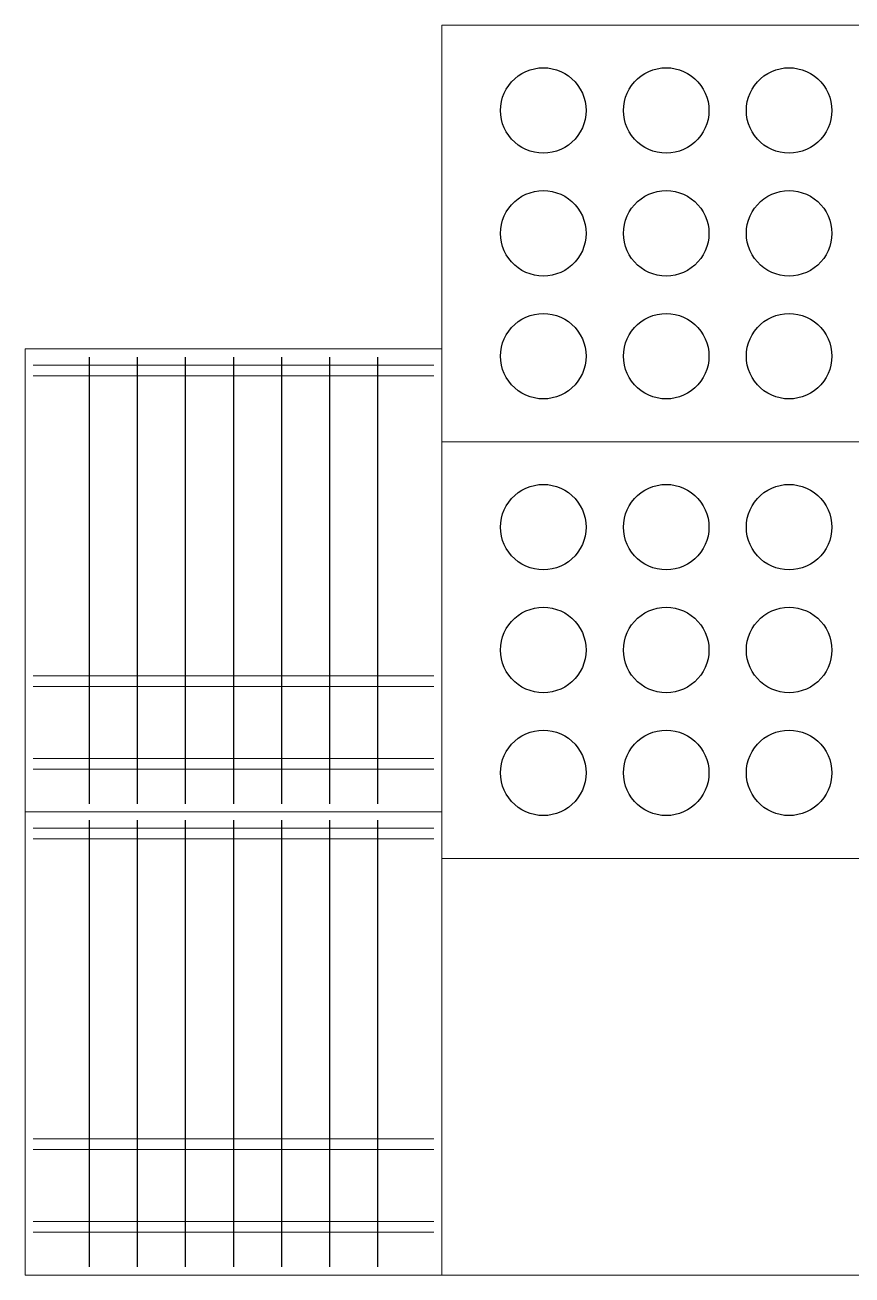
# Model space of a CAD drawing. Header units: millimetres. Extents: x -141 to 182, y -84 to 150.
# Drawn here: x -140.9 to 13.9, y -83.5 to 150.5 of the extents above; entities that cross this region are included whole.
import ezdxf

# ---------------------------------------------------------------- set-up
doc = ezdxf.new("R2010")
doc.units = ezdxf.units.MM
doc.layers.add('BOT_Full_CutOut_90', color=7, linetype='Continuous')
doc.layers.add('TOP_Full_CutOut_90', color=7, linetype='Continuous')
doc.layers.add('TOP_Full_CutOut_90_1', color=7, linetype='Continuous', lineweight=18)
doc.layers.add('TOP_Full_CutOut_90_3', color=7, linetype='Continuous', lineweight=18)

msp = doc.modelspace()

# ---------------------------------------------------------------- linework, layer by layer
at = {"layer": 'BOT_Full_CutOut_90'}
for points in [[(-128.865859, 88.307111), (-128.865859, 4.632813)], [(-119.865859, 88.307111), (-119.865859, 4.632813)], [(-110.865859, 88.307111), (-110.865859, 4.632813)], [(-101.865859, 88.307111), (-101.865859, 4.632813)], [(-92.865859, 88.307111), (-92.865859, 4.632813)], [(-83.865859, 88.307111), (-83.865859, 4.632813)], [(-74.865859, 88.307111), (-74.865859, 4.632813)], [(-128.865859, 1.632813), (-128.865859, -82.041485)], [(-119.865859, 1.632813), (-119.865859, -82.041485)], [(-110.865859, 1.632813), (-110.865859, -82.041485)], [(-101.865859, 1.632813), (-101.865859, -82.041485)], [(-92.865859, 1.632813), (-92.865859, -82.041485)], [(-83.865859, 1.632813), (-83.865859, -82.041485)], [(-74.865859, 1.632813), (-74.865859, -82.041485)]]:
    msp.add_lwpolyline(points, dxfattribs=at)
at = {"layer": 'TOP_Full_CutOut_90'}
for points in [[(-42.202565, 142.283696), (-41.393723, 142.066967), (-40.611966, 141.766879), (-39.865859, 141.386718), (-39.163577, 140.930651), (-38.512814, 140.403674), (-37.9207, 139.81156), (-37.393723, 139.160797), (-36.937656, 138.458515), (-36.557495, 137.712408), (-36.257407, 136.930651), (-36.040678, 136.121808), (-35.909684, 135.294743), (-35.865859, 134.458515), (-35.909684, 133.622287), (-36.040678, 132.795221), (-36.257407, 131.986379), (-36.557495, 131.204622), (-36.937656, 130.458515), (-37.393723, 129.756233), (-37.9207, 129.10547), (-38.512814, 128.513356), (-39.163577, 127.986379), (-39.865859, 127.530312), (-40.611966, 127.150151), (-41.393723, 126.850063), (-42.202565, 126.633334), (-43.029631, 126.50234), (-43.865859, 126.458515), (-44.702087, 126.50234), (-45.529152, 126.633334), (-46.337995, 126.850063), (-47.119752, 127.150151), (-47.865859, 127.530312), (-48.568141, 127.986379), (-49.218904, 128.513356), (-49.811018, 129.10547), (-50.337995, 129.756233), (-50.794062, 130.458515), (-51.174223, 131.204622), (-51.474311, 131.986379), (-51.69104, 132.795221), (-51.822034, 133.622287), (-51.865859, 134.458515), (-51.822034, 135.294743), (-51.69104, 136.121808), (-51.474311, 136.930651), (-51.174223, 137.712408), (-50.794062, 138.458515), (-50.337995, 139.160797), (-49.811018, 139.81156), (-49.218904, 140.403674), (-48.568141, 140.930651), (-47.865859, 141.386718), (-47.119752, 141.766879), (-46.337995, 142.066967), (-45.529152, 142.283696), (-44.702087, 142.41469), (-43.865859, 142.458515), (-43.029631, 142.41469), (-42.202565, 142.283696)], [(-19.202565, 142.283696), (-18.393723, 142.066967), (-17.611966, 141.766879), (-16.865859, 141.386718), (-16.163577, 140.930651), (-15.512814, 140.403674), (-14.9207, 139.81156), (-14.393723, 139.160797), (-13.937656, 138.458515), (-13.557495, 137.712408), (-13.257407, 136.930651), (-13.040678, 136.121808), (-12.909684, 135.294743), (-12.865859, 134.458515), (-12.909684, 133.622287), (-13.040678, 132.795221), (-13.257407, 131.986379), (-13.557495, 131.204622), (-13.937656, 130.458515), (-14.393723, 129.756233), (-14.9207, 129.10547), (-15.512814, 128.513356), (-16.163577, 127.986379), (-16.865859, 127.530312), (-17.611966, 127.150151), (-18.393723, 126.850063), (-19.202565, 126.633334), (-20.029631, 126.50234), (-20.865859, 126.458515), (-21.702087, 126.50234), (-22.529152, 126.633334), (-23.337995, 126.850063), (-24.119752, 127.150151), (-24.865859, 127.530312), (-25.568141, 127.986379), (-26.218904, 128.513356), (-26.811018, 129.10547), (-27.337995, 129.756233), (-27.794062, 130.458515), (-28.174223, 131.204622), (-28.474311, 131.986379), (-28.69104, 132.795221), (-28.822034, 133.622287), (-28.865859, 134.458515), (-28.822034, 135.294743), (-28.69104, 136.121808), (-28.474311, 136.930651), (-28.174223, 137.712408), (-27.794062, 138.458515), (-27.337995, 139.160797), (-26.811018, 139.81156), (-26.218904, 140.403674), (-25.568141, 140.930651), (-24.865859, 141.386718), (-24.119752, 141.766879), (-23.337995, 142.066967), (-22.529152, 142.283696), (-21.702087, 142.41469), (-20.865859, 142.458515), (-20.029631, 142.41469), (-19.202565, 142.283696)], [(3.797435, 142.283696), (4.606277, 142.066967), (5.388034, 141.766879), (6.134141, 141.386718), (6.836423, 140.930651), (7.487186, 140.403674), (8.0793, 139.81156), (8.606277, 139.160797), (9.062344, 138.458515), (9.442505, 137.712408), (9.742593, 136.930651), (9.959322, 136.121808), (10.090316, 135.294743), (10.134141, 134.458515), (10.090316, 133.622287), (9.959322, 132.795221), (9.742593, 131.986379), (9.442505, 131.204622), (9.062344, 130.458515), (8.606277, 129.756233), (8.0793, 129.10547), (7.487186, 128.513356), (6.836423, 127.986379), (6.134141, 127.530312), (5.388034, 127.150151), (4.606277, 126.850063), (3.797435, 126.633334), (2.970369, 126.50234), (2.134141, 126.458515), (1.297913, 126.50234), (0.470848, 126.633334), (-0.337995, 126.850063), (-1.119752, 127.150151), (-1.865859, 127.530312), (-2.568141, 127.986379), (-3.218904, 128.513356), (-3.811018, 129.10547), (-4.337995, 129.756233), (-4.794062, 130.458515), (-5.174223, 131.204622), (-5.474311, 131.986379), (-5.69104, 132.795221), (-5.822034, 133.622287), (-5.865859, 134.458515), (-5.822034, 135.294743), (-5.69104, 136.121808), (-5.474311, 136.930651), (-5.174223, 137.712408), (-4.794062, 138.458515), (-4.337995, 139.160797), (-3.811018, 139.81156), (-3.218904, 140.403674), (-2.568141, 140.930651), (-1.865859, 141.386718), (-1.119752, 141.766879), (-0.337995, 142.066967), (0.470848, 142.283696), (1.297913, 142.41469), (2.134141, 142.458515), (2.970369, 142.41469), (3.797435, 142.283696)], [(-42.202565, 119.283696), (-41.393723, 119.066967), (-40.611966, 118.766879), (-39.865859, 118.386718), (-39.163577, 117.930651), (-38.512814, 117.403674), (-37.9207, 116.81156), (-37.393723, 116.160797), (-36.937656, 115.458515), (-36.557495, 114.712408), (-36.257407, 113.930651), (-36.040678, 113.121808), (-35.909684, 112.294743), (-35.865859, 111.458515), (-35.909684, 110.622287), (-36.040678, 109.795221), (-36.257407, 108.986379), (-36.557495, 108.204622), (-36.937656, 107.458515), (-37.393723, 106.756233), (-37.9207, 106.10547), (-38.512814, 105.513356), (-39.163577, 104.986379), (-39.865859, 104.530312), (-40.611966, 104.150151), (-41.393723, 103.850063), (-42.202565, 103.633334), (-43.029631, 103.50234), (-43.865859, 103.458515), (-44.702087, 103.50234), (-45.529152, 103.633334), (-46.337995, 103.850063), (-47.119752, 104.150151), (-47.865859, 104.530312), (-48.568141, 104.986379), (-49.218904, 105.513356), (-49.811018, 106.10547), (-50.337995, 106.756233), (-50.794062, 107.458515), (-51.174223, 108.204622), (-51.474311, 108.986379), (-51.69104, 109.795221), (-51.822034, 110.622287), (-51.865859, 111.458515), (-51.822034, 112.294743), (-51.69104, 113.121808), (-51.474311, 113.930651), (-51.174223, 114.712408), (-50.794062, 115.458515), (-50.337995, 116.160797), (-49.811018, 116.81156), (-49.218904, 117.403674), (-48.568141, 117.930651), (-47.865859, 118.386718), (-47.119752, 118.766879), (-46.337995, 119.066967), (-45.529152, 119.283696), (-44.702087, 119.41469), (-43.865859, 119.458515), (-43.029631, 119.41469), (-42.202565, 119.283696)], [(-19.202565, 119.283696), (-18.393723, 119.066967), (-17.611966, 118.766879), (-16.865859, 118.386718), (-16.163577, 117.930651), (-15.512814, 117.403674), (-14.9207, 116.81156), (-14.393723, 116.160797), (-13.937656, 115.458515), (-13.557495, 114.712408), (-13.257407, 113.930651), (-13.040678, 113.121808), (-12.909684, 112.294743), (-12.865859, 111.458515), (-12.909684, 110.622287), (-13.040678, 109.795221), (-13.257407, 108.986379), (-13.557495, 108.204622), (-13.937656, 107.458515), (-14.393723, 106.756233), (-14.9207, 106.10547), (-15.512814, 105.513356), (-16.163577, 104.986379), (-16.865859, 104.530312), (-17.611966, 104.150151), (-18.393723, 103.850063), (-19.202565, 103.633334), (-20.029631, 103.50234), (-20.865859, 103.458515), (-21.702087, 103.50234), (-22.529152, 103.633334), (-23.337995, 103.850063), (-24.119752, 104.150151), (-24.865859, 104.530312), (-25.568141, 104.986379), (-26.218904, 105.513356), (-26.811018, 106.10547), (-27.337995, 106.756233), (-27.794062, 107.458515), (-28.174223, 108.204622), (-28.474311, 108.986379), (-28.69104, 109.795221), (-28.822034, 110.622287), (-28.865859, 111.458515), (-28.822034, 112.294743), (-28.69104, 113.121808), (-28.474311, 113.930651), (-28.174223, 114.712408), (-27.794062, 115.458515), (-27.337995, 116.160797), (-26.811018, 116.81156), (-26.218904, 117.403674), (-25.568141, 117.930651), (-24.865859, 118.386718), (-24.119752, 118.766879), (-23.337995, 119.066967), (-22.529152, 119.283696), (-21.702087, 119.41469), (-20.865859, 119.458515), (-20.029631, 119.41469), (-19.202565, 119.283696)], [(3.797435, 119.283696), (4.606277, 119.066967), (5.388034, 118.766879), (6.134141, 118.386718), (6.836423, 117.930651), (7.487186, 117.403674), (8.0793, 116.81156), (8.606277, 116.160797), (9.062344, 115.458515), (9.442505, 114.712408), (9.742593, 113.930651), (9.959322, 113.121808), (10.090316, 112.294743), (10.134141, 111.458515), (10.090316, 110.622287), (9.959322, 109.795221), (9.742593, 108.986379), (9.442505, 108.204622), (9.062344, 107.458515), (8.606277, 106.756233), (8.0793, 106.10547), (7.487186, 105.513356), (6.836423, 104.986379), (6.134141, 104.530312), (5.388034, 104.150151), (4.606277, 103.850063), (3.797435, 103.633334), (2.970369, 103.50234), (2.134141, 103.458515), (1.297913, 103.50234), (0.470848, 103.633334), (-0.337995, 103.850063), (-1.119752, 104.150151), (-1.865859, 104.530312), (-2.568141, 104.986379), (-3.218904, 105.513356), (-3.811018, 106.10547), (-4.337995, 106.756233), (-4.794062, 107.458515), (-5.174223, 108.204622), (-5.474311, 108.986379), (-5.69104, 109.795221), (-5.822034, 110.622287), (-5.865859, 111.458515), (-5.822034, 112.294743), (-5.69104, 113.121808), (-5.474311, 113.930651), (-5.174223, 114.712408), (-4.794062, 115.458515), (-4.337995, 116.160797), (-3.811018, 116.81156), (-3.218904, 117.403674), (-2.568141, 117.930651), (-1.865859, 118.386718), (-1.119752, 118.766879), (-0.337995, 119.066967), (0.470848, 119.283696), (1.297913, 119.41469), (2.134141, 119.458515), (2.970369, 119.41469), (3.797435, 119.283696)], [(-42.202565, 96.283696), (-41.393723, 96.066967), (-40.611966, 95.766879), (-39.865859, 95.386718), (-39.163577, 94.930651), (-38.512814, 94.403674), (-37.9207, 93.81156), (-37.393723, 93.160797), (-36.937656, 92.458515), (-36.557495, 91.712408), (-36.257407, 90.930651), (-36.040678, 90.121808), (-35.909684, 89.294743), (-35.865859, 88.458515), (-35.909684, 87.622287), (-36.040678, 86.795221), (-36.257407, 85.986379), (-36.557495, 85.204622), (-36.937656, 84.458515), (-37.393723, 83.756233), (-37.9207, 83.10547), (-38.512814, 82.513356), (-39.163577, 81.986379), (-39.865859, 81.530312), (-40.611966, 81.150151), (-41.393723, 80.850063), (-42.202565, 80.633334), (-43.029631, 80.50234), (-43.865859, 80.458515), (-44.702087, 80.50234), (-45.529152, 80.633334), (-46.337995, 80.850063), (-47.119752, 81.150151), (-47.865859, 81.530312), (-48.568141, 81.986379), (-49.218904, 82.513356), (-49.811018, 83.10547), (-50.337995, 83.756233), (-50.794062, 84.458515), (-51.174223, 85.204622), (-51.474311, 85.986379), (-51.69104, 86.795221), (-51.822034, 87.622287), (-51.865859, 88.458515), (-51.822034, 89.294743), (-51.69104, 90.121808), (-51.474311, 90.930651), (-51.174223, 91.712408), (-50.794062, 92.458515), (-50.337995, 93.160797), (-49.811018, 93.81156), (-49.218904, 94.403674), (-48.568141, 94.930651), (-47.865859, 95.386718), (-47.119752, 95.766879), (-46.337995, 96.066967), (-45.529152, 96.283696), (-44.702087, 96.41469), (-43.865859, 96.458515), (-43.029631, 96.41469), (-42.202565, 96.283696)], [(-19.202565, 96.283696), (-18.393723, 96.066967), (-17.611966, 95.766879), (-16.865859, 95.386718), (-16.163577, 94.930651), (-15.512814, 94.403674), (-14.9207, 93.81156), (-14.393723, 93.160797), (-13.937656, 92.458515), (-13.557495, 91.712408), (-13.257407, 90.930651), (-13.040678, 90.121808), (-12.909684, 89.294743), (-12.865859, 88.458515), (-12.909684, 87.622287), (-13.040678, 86.795221), (-13.257407, 85.986379), (-13.557495, 85.204622), (-13.937656, 84.458515), (-14.393723, 83.756233), (-14.9207, 83.10547), (-15.512814, 82.513356), (-16.163577, 81.986379), (-16.865859, 81.530312), (-17.611966, 81.150151), (-18.393723, 80.850063), (-19.202565, 80.633334), (-20.029631, 80.50234), (-20.865859, 80.458515), (-21.702087, 80.50234), (-22.529152, 80.633334), (-23.337995, 80.850063), (-24.119752, 81.150151), (-24.865859, 81.530312), (-25.568141, 81.986379), (-26.218904, 82.513356), (-26.811018, 83.10547), (-27.337995, 83.756233), (-27.794062, 84.458515), (-28.174223, 85.204622), (-28.474311, 85.986379), (-28.69104, 86.795221), (-28.822034, 87.622287), (-28.865859, 88.458515), (-28.822034, 89.294743), (-28.69104, 90.121808), (-28.474311, 90.930651), (-28.174223, 91.712408), (-27.794062, 92.458515), (-27.337995, 93.160797), (-26.811018, 93.81156), (-26.218904, 94.403674), (-25.568141, 94.930651), (-24.865859, 95.386718), (-24.119752, 95.766879), (-23.337995, 96.066967), (-22.529152, 96.283696), (-21.702087, 96.41469), (-20.865859, 96.458515), (-20.029631, 96.41469), (-19.202565, 96.283696)], [(3.797435, 96.283696), (4.606277, 96.066967), (5.388034, 95.766879), (6.134141, 95.386718), (6.836423, 94.930651), (7.487186, 94.403674), (8.0793, 93.81156), (8.606277, 93.160797), (9.062344, 92.458515), (9.442505, 91.712408), (9.742593, 90.930651), (9.959322, 90.121808), (10.090316, 89.294743), (10.134141, 88.458515), (10.090316, 87.622287), (9.959322, 86.795221), (9.742593, 85.986379), (9.442505, 85.204622), (9.062344, 84.458515), (8.606277, 83.756233), (8.0793, 83.10547), (7.487186, 82.513356), (6.836423, 81.986379), (6.134141, 81.530312), (5.388034, 81.150151), (4.606277, 80.850063), (3.797435, 80.633334), (2.970369, 80.50234), (2.134141, 80.458515), (1.297913, 80.50234), (0.470848, 80.633334), (-0.337995, 80.850063), (-1.119752, 81.150151), (-1.865859, 81.530312), (-2.568141, 81.986379), (-3.218904, 82.513356), (-3.811018, 83.10547), (-4.337995, 83.756233), (-4.794062, 84.458515), (-5.174223, 85.204622), (-5.474311, 85.986379), (-5.69104, 86.795221), (-5.822034, 87.622287), (-5.865859, 88.458515), (-5.822034, 89.294743), (-5.69104, 90.121808), (-5.474311, 90.930651), (-5.174223, 91.712408), (-4.794062, 92.458515), (-4.337995, 93.160797), (-3.811018, 93.81156), (-3.218904, 94.403674), (-2.568141, 94.930651), (-1.865859, 95.386718), (-1.119752, 95.766879), (-0.337995, 96.066967), (0.470848, 96.283696), (1.297913, 96.41469), (2.134141, 96.458515), (2.970369, 96.41469), (3.797435, 96.283696)], [(-42.202565, 64.283696), (-41.393723, 64.066967), (-40.611966, 63.766879), (-39.865859, 63.386718), (-39.163577, 62.930651), (-38.512814, 62.403674), (-37.9207, 61.81156), (-37.393723, 61.160797), (-36.937656, 60.458515), (-36.557495, 59.712408), (-36.257407, 58.930651), (-36.040678, 58.121808), (-35.909684, 57.294743), (-35.865859, 56.458515), (-35.909684, 55.622287), (-36.040678, 54.795221), (-36.257407, 53.986379), (-36.557495, 53.204622), (-36.937656, 52.458515), (-37.393723, 51.756233), (-37.9207, 51.10547), (-38.512814, 50.513356), (-39.163577, 49.986379), (-39.865859, 49.530312), (-40.611966, 49.150151), (-41.393723, 48.850063), (-42.202565, 48.633334), (-43.029631, 48.50234), (-43.865859, 48.458515), (-44.702087, 48.50234), (-45.529152, 48.633334), (-46.337995, 48.850063), (-47.119752, 49.150151), (-47.865859, 49.530312), (-48.568141, 49.986379), (-49.218904, 50.513356), (-49.811018, 51.10547), (-50.337995, 51.756233), (-50.794062, 52.458515), (-51.174223, 53.204622), (-51.474311, 53.986379), (-51.69104, 54.795221), (-51.822034, 55.622287), (-51.865859, 56.458515), (-51.822034, 57.294743), (-51.69104, 58.121808), (-51.474311, 58.930651), (-51.174223, 59.712408), (-50.794062, 60.458515), (-50.337995, 61.160797), (-49.811018, 61.81156), (-49.218904, 62.403674), (-48.568141, 62.930651), (-47.865859, 63.386718), (-47.119752, 63.766879), (-46.337995, 64.066967), (-45.529152, 64.283696), (-44.702087, 64.41469), (-43.865859, 64.458515), (-43.029631, 64.41469), (-42.202565, 64.283696)], [(-19.202565, 64.283696), (-18.393723, 64.066967), (-17.611966, 63.766879), (-16.865859, 63.386718), (-16.163577, 62.930651), (-15.512814, 62.403674), (-14.9207, 61.81156), (-14.393723, 61.160797), (-13.937656, 60.458515), (-13.557495, 59.712408), (-13.257407, 58.930651), (-13.040678, 58.121808), (-12.909684, 57.294743), (-12.865859, 56.458515), (-12.909684, 55.622287), (-13.040678, 54.795221), (-13.257407, 53.986379), (-13.557495, 53.204622), (-13.937656, 52.458515), (-14.393723, 51.756233), (-14.9207, 51.10547), (-15.512814, 50.513356), (-16.163577, 49.986379), (-16.865859, 49.530312), (-17.611966, 49.150151), (-18.393723, 48.850063), (-19.202565, 48.633334), (-20.029631, 48.50234), (-20.865859, 48.458515), (-21.702087, 48.50234), (-22.529152, 48.633334), (-23.337995, 48.850063), (-24.119752, 49.150151), (-24.865859, 49.530312), (-25.568141, 49.986379), (-26.218904, 50.513356), (-26.811018, 51.10547), (-27.337995, 51.756233), (-27.794062, 52.458515), (-28.174223, 53.204622), (-28.474311, 53.986379), (-28.69104, 54.795221), (-28.822034, 55.622287), (-28.865859, 56.458515), (-28.822034, 57.294743), (-28.69104, 58.121808), (-28.474311, 58.930651), (-28.174223, 59.712408), (-27.794062, 60.458515), (-27.337995, 61.160797), (-26.811018, 61.81156), (-26.218904, 62.403674), (-25.568141, 62.930651), (-24.865859, 63.386718), (-24.119752, 63.766879), (-23.337995, 64.066967), (-22.529152, 64.283696), (-21.702087, 64.41469), (-20.865859, 64.458515), (-20.029631, 64.41469), (-19.202565, 64.283696)], [(3.797435, 64.283696), (4.606277, 64.066967), (5.388034, 63.766879), (6.134141, 63.386718), (6.836423, 62.930651), (7.487186, 62.403674), (8.0793, 61.81156), (8.606277, 61.160797), (9.062344, 60.458515), (9.442505, 59.712408), (9.742593, 58.930651), (9.959322, 58.121808), (10.090316, 57.294743), (10.134141, 56.458515), (10.090316, 55.622287), (9.959322, 54.795221), (9.742593, 53.986379), (9.442505, 53.204622), (9.062344, 52.458515), (8.606277, 51.756233), (8.0793, 51.10547), (7.487186, 50.513356), (6.836423, 49.986379), (6.134141, 49.530312), (5.388034, 49.150151), (4.606277, 48.850063), (3.797435, 48.633334), (2.970369, 48.50234), (2.134141, 48.458515), (1.297913, 48.50234), (0.470848, 48.633334), (-0.337995, 48.850063), (-1.119752, 49.150151), (-1.865859, 49.530312), (-2.568141, 49.986379), (-3.218904, 50.513356), (-3.811018, 51.10547), (-4.337995, 51.756233), (-4.794062, 52.458515), (-5.174223, 53.204622), (-5.474311, 53.986379), (-5.69104, 54.795221), (-5.822034, 55.622287), (-5.865859, 56.458515), (-5.822034, 57.294743), (-5.69104, 58.121808), (-5.474311, 58.930651), (-5.174223, 59.712408), (-4.794062, 60.458515), (-4.337995, 61.160797), (-3.811018, 61.81156), (-3.218904, 62.403674), (-2.568141, 62.930651), (-1.865859, 63.386718), (-1.119752, 63.766879), (-0.337995, 64.066967), (0.470848, 64.283696), (1.297913, 64.41469), (2.134141, 64.458515), (2.970369, 64.41469), (3.797435, 64.283696)], [(-42.202565, 41.283696), (-41.393723, 41.066967), (-40.611966, 40.766879), (-39.865859, 40.386718), (-39.163577, 39.930651), (-38.512814, 39.403674), (-37.9207, 38.81156), (-37.393723, 38.160797), (-36.937656, 37.458515), (-36.557495, 36.712408), (-36.257407, 35.930651), (-36.040678, 35.121808), (-35.909684, 34.294743), (-35.865859, 33.458515), (-35.909684, 32.622287), (-36.040678, 31.795221), (-36.257407, 30.986379), (-36.557495, 30.204622), (-36.937656, 29.458515), (-37.393723, 28.756233), (-37.9207, 28.10547), (-38.512814, 27.513356), (-39.163577, 26.986379), (-39.865859, 26.530312), (-40.611966, 26.150151), (-41.393723, 25.850063), (-42.202565, 25.633334), (-43.029631, 25.50234), (-43.865859, 25.458515), (-44.702087, 25.50234), (-45.529152, 25.633334), (-46.337995, 25.850063), (-47.119752, 26.150151), (-47.865859, 26.530312), (-48.568141, 26.986379), (-49.218904, 27.513356), (-49.811018, 28.10547), (-50.337995, 28.756233), (-50.794062, 29.458515), (-51.174223, 30.204622), (-51.474311, 30.986379), (-51.69104, 31.795221), (-51.822034, 32.622287), (-51.865859, 33.458515), (-51.822034, 34.294743), (-51.69104, 35.121808), (-51.474311, 35.930651), (-51.174223, 36.712408), (-50.794062, 37.458515), (-50.337995, 38.160797), (-49.811018, 38.81156), (-49.218904, 39.403674), (-48.568141, 39.930651), (-47.865859, 40.386718), (-47.119752, 40.766879), (-46.337995, 41.066967), (-45.529152, 41.283696), (-44.702087, 41.41469), (-43.865859, 41.458515), (-43.029631, 41.41469), (-42.202565, 41.283696)], [(-19.202565, 41.283696), (-18.393723, 41.066967), (-17.611966, 40.766879), (-16.865859, 40.386718), (-16.163577, 39.930651), (-15.512814, 39.403674), (-14.9207, 38.81156), (-14.393723, 38.160797), (-13.937656, 37.458515), (-13.557495, 36.712408), (-13.257407, 35.930651), (-13.040678, 35.121808), (-12.909684, 34.294743), (-12.865859, 33.458515), (-12.909684, 32.622287), (-13.040678, 31.795221), (-13.257407, 30.986379), (-13.557495, 30.204622), (-13.937656, 29.458515), (-14.393723, 28.756233), (-14.9207, 28.10547), (-15.512814, 27.513356), (-16.163577, 26.986379), (-16.865859, 26.530312), (-17.611966, 26.150151), (-18.393723, 25.850063), (-19.202565, 25.633334), (-20.029631, 25.50234), (-20.865859, 25.458515), (-21.702087, 25.50234), (-22.529152, 25.633334), (-23.337995, 25.850063), (-24.119752, 26.150151), (-24.865859, 26.530312), (-25.568141, 26.986379), (-26.218904, 27.513356), (-26.811018, 28.10547), (-27.337995, 28.756233), (-27.794062, 29.458515), (-28.174223, 30.204622), (-28.474311, 30.986379), (-28.69104, 31.795221), (-28.822034, 32.622287), (-28.865859, 33.458515), (-28.822034, 34.294743), (-28.69104, 35.121808), (-28.474311, 35.930651), (-28.174223, 36.712408), (-27.794062, 37.458515), (-27.337995, 38.160797), (-26.811018, 38.81156), (-26.218904, 39.403674), (-25.568141, 39.930651), (-24.865859, 40.386718), (-24.119752, 40.766879), (-23.337995, 41.066967), (-22.529152, 41.283696), (-21.702087, 41.41469), (-20.865859, 41.458515), (-20.029631, 41.41469), (-19.202565, 41.283696)], [(3.797435, 41.283696), (4.606277, 41.066967), (5.388034, 40.766879), (6.134141, 40.386718), (6.836423, 39.930651), (7.487186, 39.403674), (8.0793, 38.81156), (8.606277, 38.160797), (9.062344, 37.458515), (9.442505, 36.712408), (9.742593, 35.930651), (9.959322, 35.121808), (10.090316, 34.294743), (10.134141, 33.458515), (10.090316, 32.622287), (9.959322, 31.795221), (9.742593, 30.986379), (9.442505, 30.204622), (9.062344, 29.458515), (8.606277, 28.756233), (8.0793, 28.10547), (7.487186, 27.513356), (6.836423, 26.986379), (6.134141, 26.530312), (5.388034, 26.150151), (4.606277, 25.850063), (3.797435, 25.633334), (2.970369, 25.50234), (2.134141, 25.458515), (1.297913, 25.50234), (0.470848, 25.633334), (-0.337995, 25.850063), (-1.119752, 26.150151), (-1.865859, 26.530312), (-2.568141, 26.986379), (-3.218904, 27.513356), (-3.811018, 28.10547), (-4.337995, 28.756233), (-4.794062, 29.458515), (-5.174223, 30.204622), (-5.474311, 30.986379), (-5.69104, 31.795221), (-5.822034, 32.622287), (-5.865859, 33.458515), (-5.822034, 34.294743), (-5.69104, 35.121808), (-5.474311, 35.930651), (-5.174223, 36.712408), (-4.794062, 37.458515), (-4.337995, 38.160797), (-3.811018, 38.81156), (-3.218904, 39.403674), (-2.568141, 39.930651), (-1.865859, 40.386718), (-1.119752, 40.766879), (-0.337995, 41.066967), (0.470848, 41.283696), (1.297913, 41.41469), (2.134141, 41.458515), (2.970369, 41.41469), (3.797435, 41.283696)], [(-42.202565, 18.283696), (-41.393723, 18.066967), (-40.611966, 17.766879), (-39.865859, 17.386718), (-39.163577, 16.930651), (-38.512814, 16.403674), (-37.9207, 15.81156), (-37.393723, 15.160797), (-36.937656, 14.458515), (-36.557495, 13.712408), (-36.257407, 12.930651), (-36.040678, 12.121808), (-35.909684, 11.294743), (-35.865859, 10.458515), (-35.909684, 9.622287), (-36.040678, 8.795221), (-36.257407, 7.986379), (-36.557495, 7.204622), (-36.937656, 6.458515), (-37.393723, 5.756233), (-37.9207, 5.10547), (-38.512814, 4.513356), (-39.163577, 3.986379), (-39.865859, 3.530312), (-40.611966, 3.150151), (-41.393723, 2.850063), (-42.202565, 2.633334), (-43.029631, 2.50234), (-43.865859, 2.458515), (-44.702087, 2.50234), (-45.529152, 2.633334), (-46.337995, 2.850063), (-47.119752, 3.150151), (-47.865859, 3.530312), (-48.568141, 3.986379), (-49.218904, 4.513356), (-49.811018, 5.10547), (-50.337995, 5.756233), (-50.794062, 6.458515), (-51.174223, 7.204622), (-51.474311, 7.986379), (-51.69104, 8.795221), (-51.822034, 9.622287), (-51.865859, 10.458515), (-51.822034, 11.294743), (-51.69104, 12.121808), (-51.474311, 12.930651), (-51.174223, 13.712408), (-50.794062, 14.458515), (-50.337995, 15.160797), (-49.811018, 15.81156), (-49.218904, 16.403674), (-48.568141, 16.930651), (-47.865859, 17.386718), (-47.119752, 17.766879), (-46.337995, 18.066967), (-45.529152, 18.283696), (-44.702087, 18.41469), (-43.865859, 18.458515), (-43.029631, 18.41469), (-42.202565, 18.283696)], [(-19.202565, 18.283696), (-18.393723, 18.066967), (-17.611966, 17.766879), (-16.865859, 17.386718), (-16.163577, 16.930651), (-15.512814, 16.403674), (-14.9207, 15.81156), (-14.393723, 15.160797), (-13.937656, 14.458515), (-13.557495, 13.712408), (-13.257407, 12.930651), (-13.040678, 12.121808), (-12.909684, 11.294743), (-12.865859, 10.458515), (-12.909684, 9.622287), (-13.040678, 8.795221), (-13.257407, 7.986379), (-13.557495, 7.204622), (-13.937656, 6.458515), (-14.393723, 5.756233), (-14.9207, 5.10547), (-15.512814, 4.513356), (-16.163577, 3.986379), (-16.865859, 3.530312), (-17.611966, 3.150151), (-18.393723, 2.850063), (-19.202565, 2.633334), (-20.029631, 2.50234), (-20.865859, 2.458515), (-21.702087, 2.50234), (-22.529152, 2.633334), (-23.337995, 2.850063), (-24.119752, 3.150151), (-24.865859, 3.530312), (-25.568141, 3.986379), (-26.218904, 4.513356), (-26.811018, 5.10547), (-27.337995, 5.756233), (-27.794062, 6.458515), (-28.174223, 7.204622), (-28.474311, 7.986379), (-28.69104, 8.795221), (-28.822034, 9.622287), (-28.865859, 10.458515), (-28.822034, 11.294743), (-28.69104, 12.121808), (-28.474311, 12.930651), (-28.174223, 13.712408), (-27.794062, 14.458515), (-27.337995, 15.160797), (-26.811018, 15.81156), (-26.218904, 16.403674), (-25.568141, 16.930651), (-24.865859, 17.386718), (-24.119752, 17.766879), (-23.337995, 18.066967), (-22.529152, 18.283696), (-21.702087, 18.41469), (-20.865859, 18.458515), (-20.029631, 18.41469), (-19.202565, 18.283696)], [(3.797435, 18.283696), (4.606277, 18.066967), (5.388034, 17.766879), (6.134141, 17.386718), (6.836423, 16.930651), (7.487186, 16.403674), (8.0793, 15.81156), (8.606277, 15.160797), (9.062344, 14.458515), (9.442505, 13.712408), (9.742593, 12.930651), (9.959322, 12.121808), (10.090316, 11.294743), (10.134141, 10.458515), (10.090316, 9.622287), (9.959322, 8.795221), (9.742593, 7.986379), (9.442505, 7.204622), (9.062344, 6.458515), (8.606277, 5.756233), (8.0793, 5.10547), (7.487186, 4.513356), (6.836423, 3.986379), (6.134141, 3.530312), (5.388034, 3.150151), (4.606277, 2.850063), (3.797435, 2.633334), (2.970369, 2.50234), (2.134141, 2.458515), (1.297913, 2.50234), (0.470848, 2.633334), (-0.337995, 2.850063), (-1.119752, 3.150151), (-1.865859, 3.530312), (-2.568141, 3.986379), (-3.218904, 4.513356), (-3.811018, 5.10547), (-4.337995, 5.756233), (-4.794062, 6.458515), (-5.174223, 7.204622), (-5.474311, 7.986379), (-5.69104, 8.795221), (-5.822034, 9.622287), (-5.865859, 10.458515), (-5.822034, 11.294743), (-5.69104, 12.121808), (-5.474311, 12.930651), (-5.174223, 13.712408), (-4.794062, 14.458515), (-4.337995, 15.160797), (-3.811018, 15.81156), (-3.218904, 16.403674), (-2.568141, 16.930651), (-1.865859, 17.386718), (-1.119752, 17.766879), (-0.337995, 18.066967), (0.470848, 18.283696), (1.297913, 18.41469), (2.134141, 18.458515), (2.970369, 18.41469), (3.797435, 18.283696)]]:
    msp.add_lwpolyline(points, dxfattribs=at)
at = {"layer": 'TOP_Full_CutOut_90_1'}
for points in [[(-64.365859, 86.807111), (-139.365859, 86.807111)], [(-64.365859, 84.807111), (-139.365859, 84.807111)], [(-64.365859, 28.632813), (-139.365859, 28.632813)], [(-64.365859, 26.632813), (-139.365859, 26.632813)], [(-64.365859, 13.132813), (-139.365859, 13.132813)], [(-64.365859, 11.132813), (-139.365859, 11.132813)], [(-64.365859, 0.132813), (-139.365859, 0.132813)], [(-64.365859, -1.867187), (-139.365859, -1.867187)], [(-64.365859, -58.041485), (-139.365859, -58.041485)], [(-64.365859, -60.041485), (-139.365859, -60.041485)], [(-64.365859, -73.541485), (-139.365859, -73.541485)], [(-64.365859, -75.541485), (-139.365859, -75.541485)]]:
    msp.add_lwpolyline(points, dxfattribs=at)
at = {"layer": 'TOP_Full_CutOut_90_3'}
for points in [[(-62.865859, 150.458515), (182.134141, 150.458515), (182.134141, 72.458515), (-62.865859, 72.458515)], [(-62.865859, 89.807111), (-62.865859, 3.132813), (-140.865859, 3.132813), (-140.865859, 89.807111)], [(-62.865859, 72.458515), (182.134141, 72.458515), (182.134141, -5.541485), (-62.865859, -5.541485)], [(-62.865859, 3.132813), (-62.865859, -83.541485), (-140.865859, -83.541485), (-140.865859, 3.132813)], [(-62.865859, -5.541485), (182.134141, -5.541485), (182.134141, -83.541485), (-62.865859, -83.541485)]]:
    msp.add_lwpolyline(points, close=True, dxfattribs=at)

doc.saveas('drawing.dxf')
